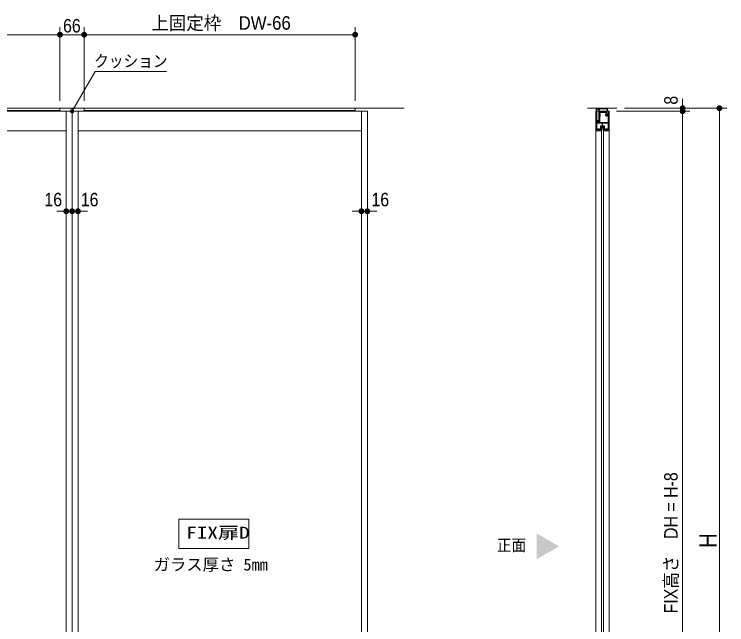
# Model space of a CAD drawing. Units: millimetres, scale not verified. Extents: x -6062 to 6062, y -3045 to 3045.
# Drawn here: x -2864 to -926, y -1054 to 606 of the extents above; entities that cross this region are included whole.
import ezdxf
from ezdxf.enums import TextEntityAlignment as Align

# ---------------------------------------------------------------- set-up
doc = ezdxf.new("R2010")
doc.units = ezdxf.units.MM
doc.header["$LTSCALE"] = 20
for name, pattern in [('CHAIN1', [8, 5, -1, 1, -1]), ('DASHED1', [1.8, 1.2, -0.6]), ('DOUBLE_CHAIN1', [8.8, 5, -1, 0.6, -0.6, 0.6, -1])]:
    doc.linetypes.add(name, pattern=pattern)
for name, color, linetype, lineweight in [('0-0_3一般', 7, 'Continuous', 9), ('0-1_2寸法-3', 7, 'Continuous', 9), ('0-2_2寸法-1', 7, 'Continuous', 9), ('0-3_0', 7, 'Continuous', 9), ('0-4_2寸法-2', 7, 'Continuous', 9)]:
    doc.layers.add(name, color=color, linetype=linetype, lineweight=lineweight)
doc.styles.add('ＭＳ ゴシック', font='')
doc.styles.add('ＭＳ Ｐゴシック', font='')
doc.styles.get('ＭＳ ゴシック').set_extended_font_data('MS Gothic')
doc.styles.get('ＭＳ Ｐゴシック').set_extended_font_data('MS PGothic')

# ---------------------------------------------------------------- blocks, each defined once
blk = doc.blocks.new('グループ-1')
at = {"layer": '0-0_3一般', "linetype": 'DOUBLE_CHAIN1'}
for p, q in [((10394.3, 5984), (10394.3, 5978)), ((10394.3, 5984), (10400.3, 5984)), ((10410.7, 5874.5), (10409.5, 5877)), ((10410.7, 5874.5), (10410.1, 5871.9)), ((10423.3, 5876), (10420.4, 5882.1)), ((10423.3, 5876), (10421.9, 5869.4)), ((10515.3, 5876), (10518.2, 5882.1)), ((10515.3, 5876), (10516.7, 5869.4)), ((10527.9, 5874.5), (10529, 5877)), ((10527.9, 5874.5), (10528.4, 5871.9)), ((10544.3, 5984), (10538.3, 5984)), ((10544.3, 5984), (10544.3, 5978))]:
    blk.add_line(p, q, dxfattribs=at)
at = {"layer": '0-0_3一般'}
for p, q in [((10394.3, 5922.7), (10394.3, 5978)), ((10409.5, 5877), (10394.9, 5920.1)), ((10400.3, 5984), (10406.3, 5984)), ((10465.5, 5972.4), (10406.3, 5984)), ((10406.3, 5924), (10406.3, 5967.2)), ((10406.3, 5924), (10420.4, 5882.1)), ((10465.5, 5960.4), (10411, 5971.1)), ((10473, 5972.4), (10532.3, 5984)), ((10473, 5960.4), (10527.5, 5971.1)), ((10518.2, 5882.1), (10532.3, 5924)), ((10543.7, 5920.1), (10529, 5877)), ((10532.3, 5984), (10538.3, 5984)), ((10532.3, 5924), (10532.3, 5967.2)), ((10544.3, 5978), (10544.3, 5922.7))]:
    blk.add_line(p, q, dxfattribs=at)
at = {"layer": '0-0_3一般', "linetype": 'CHAIN1'}
blk.add_line((10469.3, 5990.4), (10469.3, 5840), dxfattribs=at)
at = {"layer": '0-0_3一般'}
for points in [[(10421.9, 5869.4), (10412.3, 5824), (10400.5, 5826.5), (10410.1, 5871.9)], [(10528.4, 5871.9), (10538, 5826.5), (10526.3, 5824), (10516.7, 5869.4)]]:
    blk.add_lwpolyline(points, dxfattribs=at)
for centre, radius, start, end in [((10400.3, 5978), 6, 135, 180), ((10400.3, 5922.7), 6, 180, 192.63886), ((10400.3, 5922.7), 6, 192.63886, 205.27772), ((10400.3, 5978), 6, 90, 135), ((10410.3, 5967.2), 4, 129.6175, 180), ((10410.3, 5967.2), 4, 79.23499, 129.6175), ((10402.3, 5873.5), 8, 6.66677, 25.27772), ((10402.3, 5873.5), 8, 348.05582, 6.66677), ((10402.3, 5873.5), 20, 6.66677, 25.27772), ((10402.3, 5873.5), 20, 348.05582, 6.66677), ((10469.3, 5992), 20, 259.23499, 264.6175), ((10469.3, 5980), 20, 259.23499, 264.6175), ((10469.3, 5992), 20, 264.6175, 270), ((10469.3, 5980), 20, 264.6175, 270), ((10469.3, 5992), 20, 270, 275.3825), ((10469.3, 5980), 20, 270, 275.3825), ((10469.3, 5992), 20, 275.3825, 280.76501), ((10469.3, 5980), 20, 275.3825, 280.76501), ((10536.2, 5873.5), 20, 173.33323, 191.94418), ((10536.2, 5873.5), 20, 154.72228, 173.33323), ((10528.3, 5967.2), 4, 50.3825, 100.76501), ((10536.2, 5873.5), 8, 173.33323, 191.94418), ((10536.2, 5873.5), 8, 154.72228, 173.33323), ((10528.3, 5967.2), 4, 0, 50.3825), ((10538.3, 5978), 6, 45, 90), ((10538.3, 5978), 6, 0, 45), ((10538.3, 5922.7), 6, 334.72228, 347.36114), ((10538.3, 5922.7), 6, 347.36114, 0)]:
    blk.add_arc(centre, radius, start, end, dxfattribs=at)
blk = doc.blocks.new('グループ-2')
at = {"layer": '0-0_3一般'}
for p, q in [((9658.8, 7000), (11258.8, 7000)), ((9669.3, -40000), (11269.3, -40000))]:
    blk.add_line(p, q, dxfattribs=at)
blk = doc.blocks.new('グループ-3')
at = {"layer": '0-0_3一般'}
for p, q in [((10129.3, 6994), (10129.3, 6972)), ((10135.3, 7000), (10425.3, 7000)), ((10425.3, 7000), (10513.3, 7000)), ((10469.3, 6978), (10463.3, 6972)), ((10469.3, 6978), (10475.3, 6972)), ((10513.3, 7000), (10743.3, 7000)), ((10749.3, 6886), (10749.3, 6994)), ((10129.3, 6972), (10178.3, 6972)), ((10205.9, 6972), (10269.3, 6972)), ((10269.3, 6646), (10269.3, 6972)), ((10297.3, 6286), (10297.3, 6912)), ((10357.3, 6972), (10425.3, 6972)), ((10425.3, 6972), (10463.3, 6972)), ((10475.3, 6972), (10513.3, 6972)), ((10513.3, 6972), (10721.3, 6972)), ((10721.3, 6972), (10721.3, 6886)), ((10727.3, 6880), (10743.3, 6880)), ((10129.3, 6308), (10178.3, 6308)), ((10129.3, 6286), (10129.3, 6308)), ((10135.3, 6280), (10291.3, 6280)), ((10205.9, 6308), (10249.3, 6308)), ((10269.3, 6328), (10269.3, 6546))]:
    blk.add_line(p, q, dxfattribs=at)
at = {"layer": '0-0_3一般', "linetype": 'DASHED1'}
for p, q in [((10425.3, 6972), (10425.3, 7000)), ((10513.3, 6972), (10513.3, 7000))]:
    blk.add_line(p, q, dxfattribs=at)
at = {"layer": '0-0_3一般', "linetype": 'CHAIN1'}
blk.add_line((10469.3, 6956), (10469.3, 7016), dxfattribs=at)
at = {"layer": '0-0_3一般'}
blk.add_lwpolyline([(10269.3, 6546), (10269.3, 6634), (10275.3, 6640), (10269.3, 6646)], dxfattribs=at)
for centre, radius, start, end in [((10135.3, 6994), 6, 135, 180), ((10135.3, 6994), 6, 90, 135), ((10193.3, 6966), 14, 85.81397, 146.25101), ((10193.3, 6966), 14, 25.37693, 85.81397), ((10743.3, 6994), 6, 45, 90), ((10743.3, 6994), 6, 0, 45), ((10178.3, 6976), 4, 270, 298.12551), ((10178.3, 6976), 4, 298.12551, 326.25101), ((10357.3, 6912), 60, 135, 180), ((10357.3, 6912), 60, 90, 135), ((10727.3, 6886), 6, 180, 225), ((10727.3, 6886), 6, 225, 270), ((10743.3, 6886), 6, 270, 315), ((10743.3, 6886), 6, 315, 0), ((10135.3, 6286), 6, 180, 225), ((10135.3, 6286), 6, 225, 270), ((10178.3, 6304), 4, 61.87449, 90), ((10178.3, 6304), 4, 33.74899, 61.87449), ((10193.3, 6314), 14, 213.74899, 274.18603), ((10193.3, 6314), 14, 274.18603, 334.62307), ((10249.3, 6328), 20, 270, 315), ((10249.3, 6328), 20, 315, 0), ((10291.3, 6286), 6, 270, 315), ((10291.3, 6286), 6, 315, 0)]:
    blk.add_arc(centre, radius, start, end, dxfattribs=at)
blk = doc.blocks.new('グループ-4')
at = {"layer": '0-0_3一般'}
for p, q in [((10153.3, 6750), (10153.3, 6940)), ((10153.3, 6560), (10153.3, 6720)), ((10159.3, 6946), (10261.3, 6946)), ((10262.5, 6959), (10229.2, 6965.6)), ((10267.3, 6952), (10267.3, 6953.1)), ((10153.3, 6340), (10153.3, 6530)), ((10261.3, 6334), (10159.3, 6334)), ((10229.2, 6314.4), (10262.5, 6321)), ((10267.3, 6326.9), (10267.3, 6328))]:
    blk.add_line(p, q, dxfattribs=at)
for points in [[(10225.3, 6966), (10216.2, 6966), (10194.3, 6978.7)], [(10179.3, 6970), (10129.3, 6970), (10129.3, 6310), (10179.3, 6310)], [(10153.3, 6720), (10159.3, 6720), (10159.3, 6750), (10153.3, 6750)], [(10153.3, 6530), (10159.3, 6530), (10159.3, 6560), (10153.3, 6560)], [(10194.3, 6301.3), (10216.2, 6314), (10225.3, 6314)]]:
    blk.add_lwpolyline(points, dxfattribs=at)
for centre, radius, start, end in [((10189.3, 6970), 10, 135, 180), ((10189.3, 6970), 10, 90, 135), ((10189.3, 6970), 10, 75, 90), ((10189.3, 6970), 10, 60, 75), ((10159.3, 6940), 6, 135, 180), ((10159.3, 6940), 6, 90, 135), ((10225.3, 6946), 20, 84.34503, 90), ((10225.3, 6946), 20, 78.69007, 84.34503), ((10261.3, 6952), 6, 270, 315), ((10261.3, 6953.1), 6, 39.34503, 78.69007), ((10261.3, 6952), 6, 315, 0), ((10261.3, 6953.1), 6, 0, 39.34503), ((10159.3, 6340), 6, 180, 225), ((10159.3, 6340), 6, 225, 270), ((10189.3, 6310), 10, 180, 225), ((10189.3, 6310), 10, 225, 270), ((10189.3, 6310), 10, 270, 285), ((10189.3, 6310), 10, 285, 300), ((10225.3, 6334), 20, 270, 275.65497), ((10225.3, 6334), 20, 275.65497, 281.30993), ((10261.3, 6328), 6, 45, 90), ((10261.3, 6326.9), 6, 281.30993, 320.65497), ((10261.3, 6328), 6, 0, 45), ((10261.3, 6326.9), 6, 320.65497, 0)]:
    blk.add_arc(centre, radius, start, end, dxfattribs=at)
blk = doc.blocks.new('グループ-5')
at = {"layer": '0-0_3一般'}
for p, q in [((10109.3, 6840), (10829.3, 6840)), ((10109.3, -40000), (10109.3, 6840)), ((10829.3, 6840), (10829.3, -40000)), ((10829.3, -40000), (10109.3, -40000))]:
    blk.add_line(p, q, dxfattribs=at)
blk = doc.blocks.new('グループ-7')
at = {"layer": '0-0_3一般'}
for p, q in [((10297.3, 6646), (10297.3, 6740)), ((10297.3, 6646), (10303.3, 6640)), ((10321.3, 6704), (10321.3, 6740)), ((10321.3, 6704), (10347.3, 6684)), ((10347.3, 6596), (10347.3, 6684)), ((10357.3, 6800), (10463.3, 6800)), ((10357.3, 6776), (10673.3, 6776)), ((10463.3, 6800), (10469.3, 6794)), ((10475.3, 6800), (10469.3, 6794)), ((10475.3, 6800), (10691.3, 6800)), ((10673.3, 6695.7), (10673.3, 6776)), ((10697.3, 6696.1), (10697.3, 6794)), ((10785.3, 6642), (10752.2, 6642)), ((10785.3, 6642), (10785.3, 6834)), ((10791.3, 6840), (10799.3, 6840)), ((10809.3, 5786), (10809.3, 6830)), ((10129.3, 6214), (10129.3, 5786)), ((10297.3, 6220), (10135.3, 6220)), ((10785.3, 6220), (10321.3, 6220)), ((10153.3, 6196), (10153.3, 5846)), ((10153.3, 6196), (10459.3, 6196)), ((10159.3, 5840), (10179.5, 5840)), ((10354.3, 5840), (10325, 5840)), ((10360.3, 6030), (10360.3, 5846)), ((10370.3, 6040), (10459.3, 6040)), ((10384.3, 5790), (10384.3, 6006)), ((10394.3, 6016), (10544.3, 6016)), ((10459.3, 6040), (10459.3, 6196)), ((10479.3, 6196), (10785.3, 6196)), ((10479.3, 6040), (10479.3, 6196)), ((10479.3, 6040), (10568.3, 6040)), ((10554.3, 6006), (10554.3, 5790)), ((10578.3, 6030), (10578.3, 5846)), ((10584.3, 5840), (10613.5, 5840)), ((10779.3, 5840), (10759, 5840)), ((10785.3, 5846), (10785.3, 6196)), ((10135.3, 5780), (10385.3, 5780)), ((10385.3, 5790), (10384.3, 5790)), ((10389.3, 5784), (10389.3, 5786)), ((10389.3, 5780), (10389.5, 5780)), ((10549.3, 5784), (10549.3, 5786)), ((10553.3, 5790), (10554.3, 5790)), ((10803.3, 5780), (10553.3, 5780))]:
    blk.add_line(p, q, dxfattribs=at)
for points in [[(10297.3, 6220), (10297.3, 6634), (10303.3, 6640)], [(10321.3, 6220), (10321.3, 6576), (10347.3, 6596)], [(10785.3, 6220), (10785.3, 6618), (10752.2, 6618)]]:
    blk.add_lwpolyline(points, dxfattribs=at)
for centre, radius, start, end in [((10357.3, 6740), 60, 135, 180), ((10357.3, 6740), 60, 90, 135), ((10357.3, 6740), 36, 135, 180), ((10357.3, 6740), 36, 90, 135), ((10652.3, 6668.1), 16, 131.71611, 185.85806), ((10652.3, 6591.9), 16, 174.14194, 228.28389), ((10652.3, 6668.1), 16, 185.85806, 240), ((10652.3, 6591.9), 16, 120, 174.14194), ((10686.3, 6630), 67, 131.66001, 131.71611), ((10686.3, 6630), 67, 131.66001, 131.71611), ((10686.3, 6630), 67, 129.33601, 131.60391), ((10686.3, 6630), 67, 131.60391, 131.66001), ((10686.3, 6630), 67, 131.60391, 131.66001), ((10686.3, 6630), 67, 127.06811, 129.33601), ((10652.3, 6668.1), 16, 240, 275.85806), ((10652.3, 6591.9), 16, 84.14194, 120), ((10686.3, 6630), 67, 114.12808, 127.06811), ((10652.3, 6668.1), 16, 275.85806, 311.71611), ((10652.3, 6591.9), 16, 48.28389, 84.14194), ((10686.3, 6630), 67, 101.18806, 114.12808), ((10686.3, 6630), 35, 65.85806, 131.71611), ((10686.3, 6630), 35, 228.28389, 294.14194), ((10691.3, 6794), 6, 45, 90), ((10691.3, 6794), 6, 0, 45), ((10686.3, 6630), 67, 45.43403, 80.55045), ((10686.3, 6630), 35, 0, 65.85806), ((10686.3, 6630), 35, 294.14194, 0), ((10686.3, 6630), 67, 288.98314, 349.6824), ((10686.3, 6630), 67, 10.3176, 45.43403), ((10791.3, 6834), 6, 135, 180), ((10791.3, 6834), 6, 90, 135), ((10799.3, 6830), 10, 45, 90), ((10799.3, 6830), 10, 0, 45), ((10135.3, 6214), 6, 135, 180), ((10135.3, 6214), 6, 90, 135), ((10686.3, 6630), 67, 228.28389, 288.98314), ((10159.3, 5846), 6, 180, 225), ((10159.3, 5846), 6, 225, 270), ((10179.5, 5846), 6, 270, 312.64272), ((10179.5, 5846), 6, 312.64272, 355.28544), ((10252.3, 5840), 67, 156.78466, 175.28544), ((10252.3, 5840), 67, 138.28389, 156.78466), ((10214.2, 5873.9), 16, 84.14194, 138.28389), ((10214.2, 5873.9), 16, 30, 84.14194), ((10252.3, 5840), 35, 138.28389, 204.14194), ((10252.3, 5840), 35, 204.14194, 270), ((10214.2, 5873.9), 16, 318.28389, 354.14194), ((10214.2, 5873.9), 16, 354.14194, 30), ((10252.3, 5840), 35, 270, 335.85806), ((10290.3, 5873.9), 16, 150, 185.85806), ((10290.3, 5873.9), 16, 185.85806, 221.71611), ((10290.3, 5873.9), 16, 95.85806, 150), ((10252.3, 5840), 35, 335.85806, 41.71611), ((10290.3, 5873.9), 16, 41.71611, 95.85806), ((10252.3, 5840), 67, 23.21534, 41.71611), ((10252.3, 5840), 67, 4.71456, 23.21534), ((10325, 5846), 6, 184.71456, 227.35728), ((10325, 5846), 6, 227.35728, 270), ((10354.3, 5846), 6, 270, 315), ((10354.3, 5846), 6, 315, 0), ((10370.3, 6030), 10, 135, 180), ((10370.3, 6030), 10, 90, 135), ((10394.3, 6006), 10, 135, 180), ((10394.3, 6006), 10, 90, 135), ((10544.3, 6006), 10, 45, 90), ((10544.3, 6006), 10, 0, 45), ((10568.3, 6030), 10, 45, 90), ((10568.3, 6030), 10, 0, 45), ((10584.3, 5846), 6, 180, 225), ((10584.3, 5846), 6, 225, 270), ((10613.5, 5846), 6, 270, 312.64272), ((10613.5, 5846), 6, 312.64272, 355.28544), ((10686.3, 5840), 67, 156.78466, 175.28544), ((10686.3, 5840), 67, 138.28389, 156.78466), ((10648.2, 5873.9), 16, 84.14194, 138.28389), ((10648.2, 5873.9), 16, 30, 84.14194), ((10686.3, 5840), 35, 159.14194, 180), ((10686.3, 5840), 35, 180, 235.42903), ((10686.3, 5840), 35, 138.28389, 159.14194), ((10648.2, 5873.9), 16, 318.28389, 354.14194), ((10648.2, 5873.9), 16, 354.14194, 30), ((10686.3, 5840), 35, 290.85806, 346.28708), ((10724.3, 5873.9), 16, 150, 185.85806), ((10724.3, 5873.9), 16, 185.85806, 221.71611), ((10724.3, 5873.9), 16, 95.85806, 150), ((10686.3, 5840), 35, 346.28708, 41.71611), ((10724.3, 5873.9), 16, 41.71611, 95.85806), ((10686.3, 5840), 67, 23.21534, 41.71611), ((10686.3, 5840), 67, 4.71456, 23.21534), ((10759, 5846), 6, 184.71456, 227.35728), ((10759, 5846), 6, 227.35728, 270), ((10779.3, 5846), 6, 270, 315), ((10779.3, 5846), 6, 315, 0), ((10135.3, 5786), 6, 180, 225), ((10135.3, 5786), 6, 225, 270), ((10385.3, 5786), 4, 45, 90), ((10385.3, 5784), 4, 270, 315), ((10385.3, 5786), 4, 0, 45), ((10385.3, 5784), 4, 315, 0), ((10553.3, 5786), 4, 135, 180), ((10553.3, 5784), 4, 180, 225), ((10553.3, 5786), 4, 90, 135), ((10553.3, 5784), 4, 225, 270), ((10686.3, 5840), 35, 235.42903, 290.85806), ((10803.3, 5786), 6, 270, 315), ((10803.3, 5786), 6, 315, 0)]:
    blk.add_arc(centre, radius, start, end, dxfattribs=at)
blk = doc.blocks.new('グループ-9')
at = {"layer": '0-0_3一般'}
for p, q in [((10419.3, 5960), (10519.3, 5960)), ((10419.3, -39120), (10419.3, 5960)), ((10519.3, 5960), (10519.3, -39120)), ((10519.3, -39120), (10419.3, -39120))]:
    blk.add_line(p, q, dxfattribs=at)
blk = doc.blocks.new('グループ-10')
at = {"layer": '0-0_3一般'}
for name in ['グループ-2', 'グループ-3', 'グループ-4', 'グループ-5', 'グループ-7', 'グループ-1', 'グループ-9']:
    blk.add_blockref(name, (0, 0), dxfattribs=at)
blk = doc.blocks.new('_Dot')
at = {"layer": '0-3_0'}
for p, q in [((-10, 0), (-20, 0)), ((9.78, 2), (-9.78, 2)), ((7.99, 6), (-7.99, 6)), ((9.16, -3.98), (-9.16, -3.98)), ((6, -7.98), (-6, -7.98))]:
    blk.add_line(p, q, dxfattribs=at)
for points in [[(10, 0), (9.92, 1.25), (9.69, 2.49), (9.3, 3.68), (8.76, 4.82), (8.09, 5.88), (7.29, 6.85), (6.37, 7.71), (5.36, 8.44), (4.26, 9.05), (3.09, 9.51), (1.87, 9.82), (0.63, 9.98), (-0.63, 9.98), (-1.87, 9.82), (-3.09, 9.51), (-4.26, 9.05), (-5.36, 8.44), (-6.37, 7.71), (-7.29, 6.85), (-8.09, 5.88), (-8.76, 4.82), (-9.3, 3.68), (-9.69, 2.49), (-9.92, 1.25), (-10, 0), (0, 0)], [(-10, 0), (-9.92, -1.25), (-9.69, -2.49), (-9.3, -3.68), (-8.76, -4.82), (-8.09, -5.88), (-7.29, -6.85), (-6.37, -7.71), (-5.36, -8.44), (-4.26, -9.05), (-3.09, -9.51), (-1.87, -9.82), (-0.63, -9.98), (0.63, -9.98), (1.87, -9.82), (3.09, -9.51), (4.26, -9.05), (5.36, -8.44), (6.37, -7.71), (7.29, -6.85), (8.09, -5.88), (8.76, -4.82), (9.3, -3.68), (9.69, -2.49), (9.92, -1.25), (10, 0), (0, 0)]]:
    blk.add_lwpolyline(points, close=True, dxfattribs=at)
blk = doc.blocks.new('グループ-47')
at = {"layer": '0-0_3一般'}
for p, q in [((-34120, -40000), (-34120, 6840)), ((-18700, 6840), (-18700, -40000)), ((-18380, 6840), (-18380, -40000)), ((-34120, 5780), (-18700, 5780)), ((-34120, -38940), (-18700, -38940)), ((-34440, -40000), (-18380, -40000))]:
    blk.add_line(p, q, dxfattribs=at)
blk.add_lwpolyline([(-34440, -40000), (-34440, 6840), (-18380, 6840)], dxfattribs=at)
blk = doc.blocks.new('グループ-48')
at = {"layer": '0-0_3一般'}
for p, q in [((-33780, 7000), (-19040, 7000)), ((-33780, 6880), (-33780, 7000)), ((-19040, 7000), (-19040, 6880)), ((-19040, 6880), (-33780, 6880))]:
    blk.add_line(p, q, dxfattribs=at)
blk = doc.blocks.new('グループ-50')
at = {"layer": '0-0_3一般'}
for p, q in [((-18380, 6840), (-2320, 6840)), ((-18380, -40000), (-18380, 6840)), ((-18060, -40000), (-18060, 6840)), ((-2640, 6840), (-2640, -40000)), ((-2320, 6840), (-2320, -40000)), ((-18060, 5780), (-2640, 5780)), ((-18060, -38940), (-2640, -38940)), ((-18380, -40000), (-2320, -40000))]:
    blk.add_line(p, q, dxfattribs=at)
blk = doc.blocks.new('グループ-51')
at = {"layer": '0-0_3一般'}
blk.add_lwpolyline([(-2980, 7000), (-2980, 6880), (-17720, 6880), (-17720, 7000)], close=True, dxfattribs=at)
blk = doc.blocks.new('グループ-53')
at = {"layer": '0-0_3一般'}
for p, q in [((-52500, 7000), (-320, 7000)), ((-18380, 7000), (-18380, -40000))]:
    blk.add_line(p, q, dxfattribs=at)
blk = doc.blocks.new('グループ-54')
at = {"layer": '0-0_3一般'}
for name in ['グループ-53', 'グループ-48', 'グループ-51', 'グループ-47', 'グループ-50']:
    blk.add_blockref(name, (0, 0), dxfattribs=at)

msp = doc.modelspace()

# ---------------------------------------------------------------- linework, layer by layer
at = {"layer": '0-1_2寸法-3'}
for p, q in [((-2701.6, 342.99), (-2711.4, 342.99)), ((-2702.5, 338.99), (-2710.5, 338.99)), ((-2706.31, 346.99), (-2706.69, 346.99)), ((-2706.31, 346.99), (-2706.69, 346.99))]:
    msp.add_line(p, q, dxfattribs=at)
msp.add_lwpolyline([(-2706.5, 342), (-2644.15, 450), (-2450.06, 450)], dxfattribs=at)
msp.add_lwpolyline([(-2416, -767), (-2226, -767), (-2226, -847), (-2416, -847)], close=True, dxfattribs=at)
msp.add_circle((-2706.5, 342), 5.01, dxfattribs=at)
msp.add_circle((-2706.5, 342), 5.01, dxfattribs=at)
msp.add_solid([(-1442.78, -805.93), (-1382.04, -841), (-1442.78, -876.07)], dxfattribs=at)
at = {"layer": '0-2_2寸法-1'}
for p, q in [((-2739.5, 370), (-2739.5, 570)), ((-2739.5, 370), (-2739.5, 570)), ((-2673.5, 370), (-2673.5, 570)), ((-2673.5, 370), (-2673.5, 570)), ((-1936.5, 370), (-1936.5, 570)), ((-2752.21, 550), (-3463.79, 550)), ((-2686.21, 550), (-2726.79, 550)), ((-1949.21, 550), (-2660.79, 550)), ((-1026.04, 350), (-926.04, 350)), ((-1226.04, 342), (-1026.04, 342)), ((-946.04, -1987.29), (-946.04, 337.29)), ((-1046.04, -1987.29), (-1046.04, 329.29))]:
    msp.add_line(p, q, dxfattribs=at)
at = {"layer": '0-4_2寸法-2'}
for p, q in [((-1046.04, 362.71), (-1046.04, 375.42)), ((-1204.56, 350), (-1026.04, 350)), ((-1046.04, 350), (-1046.04, 342)), ((-1226.04, 342), (-1026.04, 342)), ((-1046.04, 329.29), (-1046.04, 316.58)), ((-2722.5, 90), (-2722.3, 90)), ((-2706.5, 89), (-2706.5, 90)), ((-2706.5, 89), (-2706.5, 90)), ((-2690.5, 90), (-2690.3, 90)), ((-1919.5, 90), (-1919.3, 90)), ((-1903.5, 89), (-1903.5, 90)), ((-2735.21, 70), (-2747.92, 70)), ((-2719.21, 70), (-2731.92, 70)), ((-2722.5, 70), (-2706.5, 70)), ((-2690.5, 70), (-2706.5, 70)), ((-2693.79, 70), (-2681.08, 70)), ((-2677.79, 70), (-2665.08, 70)), ((-1932.21, 70), (-1944.92, 70)), ((-1919.5, 70), (-1903.5, 70)), ((-1890.79, 70), (-1878.08, 70))]:
    msp.add_line(p, q, dxfattribs=at)

# ---------------------------------------------------------------- block references
at = {"layer": '0-0_3一般', "xscale": 0.05, "yscale": 0.05}
for name in ['グループ-54', 'グループ-10']:
    msp.add_blockref(name, (-1787.5, 0), dxfattribs=at)
at = {"layer": '0-2_2寸法-1', "xscale": 0.6356201, "yscale": 0.6356201}
for p in [(-2739.5, 550), (-2673.5, 550), (-1936.5, 550)]:
    msp.add_blockref('_Dot', p, dxfattribs=at)
for p, rotation in [((-2739.5, 550), 180), ((-2673.5, 550), 180), ((-946.04, 350), 90), ((-1046.04, 342), 90)]:
    msp.add_blockref('_Dot', p, dxfattribs=dict(at, rotation=rotation))
at = {"layer": '0-4_2寸法-2', "xscale": 0.6356201, "yscale": 0.6356201}
for p, rotation in [((-1046.04, 350), 270), ((-1046.04, 342), 90), ((-2706.5, 70), 180), ((-2690.5, 70), 180), ((-1903.5, 70), 180)]:
    msp.add_blockref('_Dot', p, dxfattribs=dict(at, rotation=rotation))
for p in [(-2722.5, 70), (-2706.5, 70), (-1919.5, 70)]:
    msp.add_blockref('_Dot', p, dxfattribs=at)

# ---------------------------------------------------------------- texts
at = {"layer": '0-1_2寸法-3', "style": 'ＭＳ ゴシック'}
for s, width, p in [('クッション', 0.9, (-2646.65, 452.39)), ('FIX扉D', 1.3, (-2396.33, -829.87)), ('正面', 0.9, (-1551.26, -863.78))]:
    msp.add_text(s, height=32.55, dxfattribs=dict(at, width=width)).set_placement(p, align=Align.BOTTOM_LEFT)
msp.add_text('ガラス厚さ 5mm', height=32.55, dxfattribs=at).set_placement((-2484.79, -916.45), align=Align.BOTTOM_LEFT)
at = {"layer": '0-2_2寸法-1', "style": 'ＭＳ Ｐゴシック'}
for s, width, p in [('上固定枠\u3000DW-66', 0.95, (-2491.08, 552.53)), ('66', 0.9, (-2731.09, 544.94))]:
    msp.add_text(s, height=36.66, dxfattribs=dict(at, width=width)).set_placement(p, align=Align.BOTTOM_LEFT)
at = {"layer": '0-2_2寸法-1', "style": 'ＭＳ Ｐゴシック', "width": 0.9}
for s, height, p in [('FIX高さ\u3000DH = H-8', 36.69, (-1048.58, -1023.25)), ('H', 47.17, (-938.96, -845.25))]:
    msp.add_text(s, height=height, rotation=90, dxfattribs=at).set_placement(p, align=Align.BOTTOM_LEFT)
at = {"layer": '0-4_2寸法-2', "style": 'ＭＳ Ｐゴシック', "width": 0.9}
msp.add_text('8', height=36.66, rotation=90, dxfattribs=at).set_placement((-1048.52, 359.7), align=Align.BOTTOM_LEFT)
for p in [(-2781.83, 72.48), (-2682.82, 72.48), (-1892.33, 72.48)]:
    msp.add_text('16', height=36.66, dxfattribs=at).set_placement(p, align=Align.BOTTOM_LEFT)

doc.saveas('drawing.dxf')
